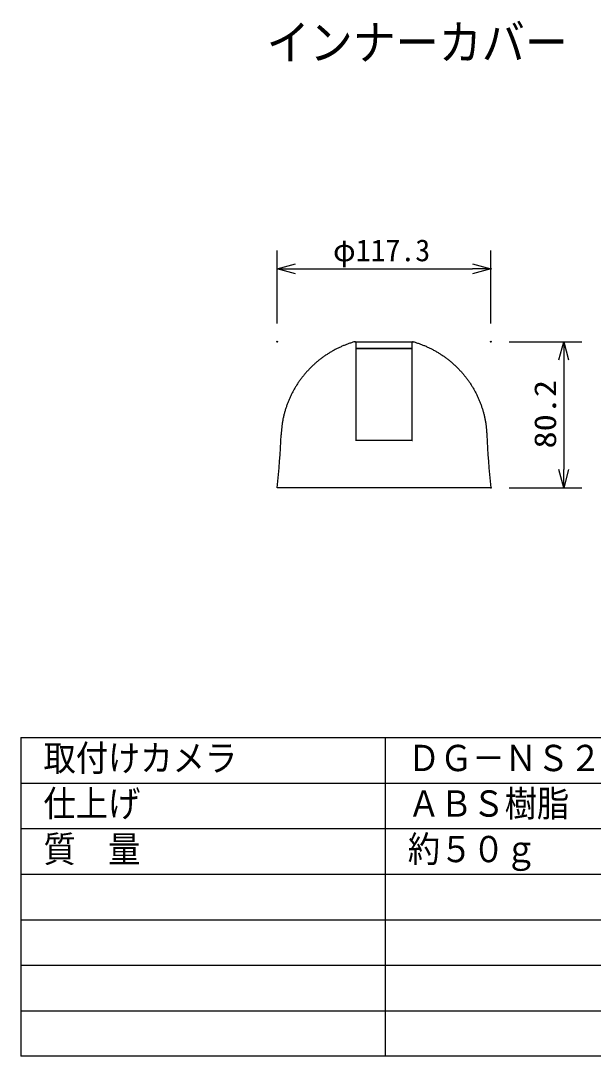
# Model space of a CAD drawing. Units: millimetres, scale not verified. Extents: x -63 to 63, y -57 to 57.
# Drawn here: x -62.5 to 0.4, y -56.5 to 57.2 of the extents above; entities that cross this region are included whole.
import ezdxf
from ezdxf.enums import TextEntityAlignment as Align

# ---------------------------------------------------------------- set-up
doc = ezdxf.new("R2010")
doc.units = ezdxf.units.MM
doc.header["$LTSCALE"] = 0.190236
doc.header["$PDMODE"] = 32
doc.header["$PDSIZE"] = 0.0951
for name, color, linetype in [('0-0_MOJI1', 2, 'Continuous'), ('0-2_GAIKEI', 7, 'Continuous'), ('0-3_WAKU', 3, 'Continuous'), ('0-4_DEFPOINTS', 7, 'Continuous')]:
    doc.layers.add(name, color=color, linetype=linetype)
doc.styles.add('ＭＳ ゴシック', font='')
doc.styles.get('ＭＳ ゴシック').set_extended_font_data('MS Gothic')

# ---------------------------------------------------------------- blocks, each defined once
blk = doc.blocks.new('_OPEN30')
at = {"layer": '0-4_DEFPOINTS'}
blk.add_line((0, 0), (-1, 0), dxfattribs=at)
blk.add_lwpolyline([(-1, 0.26795), (0, 0), (-1, -0.26795)], dxfattribs=at)

msp = doc.modelspace()

# ---------------------------------------------------------------- linework, layer by layer
at = {"layer": '0-2_GAIKEI'}
for p, q in [((-25.8183, 21.9685), (-25.8464, 21.9644)), ((-25.7183, 21.8685), (-25.7183, 11.127)), ((-19.5183, 15.127), (-19.5183, 21.8685)), ((-25.7183, 11.127), (-25.7237, 11.127)), ((-19.5183, 11.127), (-25.7183, 11.127)), ((-10.8929, 5.927), (-34.3437, 5.927))]:
    msp.add_line(p, q, dxfattribs=at)
at = {"layer": '0-2_GAIKEI', "color": 1}
for p, q in [((-25.7183, 21.2542), (-19.5183, 21.2542)), ((-19.5183, 21.1896), (-25.7183, 21.1896))]:
    msp.add_line(p, q, dxfattribs=at)
at = {"layer": '0-2_GAIKEI'}
for points in [[(-25.8464, 21.9644), (-25.9346, 21.9358), (-26.0229, 21.9072), (-26.111, 21.8784), (-26.1991, 21.8494), (-26.287, 21.8201), (-26.3749, 21.7904), (-26.4625, 21.7603), (-26.55, 21.7296), (-26.6372, 21.6984), (-26.7242, 21.6665), (-26.8109, 21.6339), (-26.8973, 21.6005), (-26.9833, 21.5662), (-27.0691, 21.531), (-27.1544, 21.4949), (-27.2395, 21.458), (-27.3242, 21.4203), (-27.4085, 21.3819), (-27.4926, 21.3426), (-27.5762, 21.3027), (-27.6596, 21.262), (-27.7426, 21.2206), (-27.8253, 21.1785), (-27.9076, 21.1358), (-27.9896, 21.0925), (-28.0713, 21.0485), (-28.1526, 21.004), (-28.2336, 20.9588), (-28.3142, 20.913), (-28.3944, 20.8666), (-28.4743, 20.8195), (-28.5538, 20.7718), (-28.6329, 20.7235), (-28.7116, 20.6745), (-28.7899, 20.6249), (-28.8678, 20.5746), (-28.9452, 20.5237), (-29.0223, 20.4722), (-29.0989, 20.42)], [(-25.8183, 21.9685), (-19.4183, 21.9685), (-19.3902, 21.9644)], [(-19.3902, 21.9644), (-19.302, 21.9358), (-19.2138, 21.9072), (-19.1256, 21.8784), (-19.0375, 21.8494), (-18.9496, 21.8201), (-18.8617, 21.7904), (-18.7741, 21.7603), (-18.6866, 21.7296), (-18.5994, 21.6984), (-18.5124, 21.6665), (-18.4257, 21.6339), (-18.3393, 21.6005), (-18.2533, 21.5662), (-18.1675, 21.531), (-18.0822, 21.4949), (-17.9971, 21.458), (-17.9124, 21.4203), (-17.8281, 21.3819), (-17.744, 21.3426), (-17.6604, 21.3027), (-17.577, 21.262), (-17.494, 21.2206), (-17.4113, 21.1785), (-17.329, 21.1358), (-17.247, 21.0925), (-17.1653, 21.0485), (-17.084, 21.004), (-17.003, 20.9588), (-16.9224, 20.913), (-16.8422, 20.8666), (-16.7623, 20.8195), (-16.6828, 20.7718), (-16.6037, 20.7235), (-16.525, 20.6745), (-16.4467, 20.6249), (-16.3688, 20.5746), (-16.2914, 20.5237), (-16.2143, 20.4722), (-16.1377, 20.42)], [(-29.0989, 20.42), (-29.1751, 20.3671), (-29.2508, 20.3137), (-29.3261, 20.2596), (-29.401, 20.2049), (-29.4754, 20.1496), (-29.5493, 20.0936), (-29.6228, 20.0371), (-29.6958, 19.98), (-29.7684, 19.9222), (-29.8404, 19.8639), (-29.912, 19.805), (-29.9832, 19.7455), (-30.0538, 19.6854), (-30.1239, 19.6248), (-30.1935, 19.5635), (-30.2626, 19.5017), (-30.3312, 19.4394), (-30.3993, 19.3764), (-30.4668, 19.3129), (-30.5338, 19.2488), (-30.6003, 19.1842), (-30.6662, 19.119), (-30.7316, 19.0533), (-30.7964, 18.987), (-30.8606, 18.9202), (-30.9244, 18.8528), (-30.9875, 18.785), (-31.0501, 18.7166), (-31.1121, 18.6477), (-31.1736, 18.5783), (-31.2345, 18.5083), (-31.2948, 18.4379), (-31.3546, 18.3671), (-31.4138, 18.2957), (-31.4724, 18.2238), (-31.5304, 18.1515), (-31.5878, 18.0787), (-31.6446, 18.0055), (-31.7008, 17.9317)], [(-16.1377, 20.42), (-16.0615, 20.3671), (-15.9858, 20.3137), (-15.9105, 20.2596), (-15.8356, 20.2049), (-15.7612, 20.1496), (-15.6873, 20.0936), (-15.6138, 20.0371), (-15.5408, 19.98), (-15.4682, 19.9222), (-15.3962, 19.8639), (-15.3246, 19.805), (-15.2535, 19.7455), (-15.1828, 19.6854), (-15.1127, 19.6248), (-15.0431, 19.5635), (-14.974, 19.5017), (-14.9054, 19.4394), (-14.8373, 19.3764), (-14.7698, 19.3129), (-14.7028, 19.2488), (-14.6363, 19.1842), (-14.5704, 19.119), (-14.505, 19.0533), (-14.4402, 18.987), (-14.376, 18.9202), (-14.3123, 18.8528), (-14.2491, 18.785), (-14.1865, 18.7166), (-14.1245, 18.6477), (-14.063, 18.5783), (-14.0021, 18.5083), (-13.9418, 18.4379), (-13.882, 18.3671), (-13.8228, 18.2957), (-13.7642, 18.2238), (-13.7062, 18.1515), (-13.6488, 18.0787), (-13.592, 18.0055), (-13.5358, 17.9317)], [(-31.7008, 17.9317), (-31.7564, 17.8575), (-31.8114, 17.7829), (-31.8657, 17.7078), (-31.9194, 17.6322), (-31.9724, 17.5561), (-32.0248, 17.4796), (-32.0765, 17.4027), (-32.1276, 17.3253), (-32.178, 17.2475), (-32.2277, 17.1693), (-32.2767, 17.0906), (-32.3251, 17.0115), (-32.3728, 16.9319), (-32.4197, 16.852), (-32.466, 16.7717), (-32.5116, 16.6909), (-32.5565, 16.6098), (-32.6007, 16.5283), (-32.6441, 16.4464), (-32.6869, 16.3641), (-32.7289, 16.2815), (-32.7703, 16.1985), (-32.811, 16.1152), (-32.8509, 16.0315), (-32.8902, 15.9476), (-32.9288, 15.8633), (-32.9667, 15.7787), (-33.004, 15.6938), (-33.0405, 15.6086), (-33.0764, 15.5231), (-33.1116, 15.4373), (-33.1462, 15.3513), (-33.18, 15.265), (-33.2132, 15.1785), (-33.2457, 15.0917), (-33.2775, 15.0046), (-33.3086, 14.9173), (-33.339, 14.8297), (-33.3688, 14.7419)], [(-13.5358, 17.9317), (-13.4802, 17.8575), (-13.4252, 17.7829), (-13.3709, 17.7078), (-13.3172, 17.6322), (-13.2642, 17.5561), (-13.2118, 17.4796), (-13.1601, 17.4027), (-13.109, 17.3253), (-13.0586, 17.2475), (-13.0089, 17.1693), (-12.9599, 17.0906), (-12.9115, 17.0115), (-12.8638, 16.9319), (-12.8169, 16.852), (-12.7706, 16.7717), (-12.725, 16.6909), (-12.6801, 16.6098), (-12.636, 16.5283), (-12.5925, 16.4464), (-12.5497, 16.3641), (-12.5077, 16.2815), (-12.4663, 16.1985), (-12.4256, 16.1152), (-12.3857, 16.0315), (-12.3464, 15.9476), (-12.3078, 15.8633), (-12.2699, 15.7787), (-12.2326, 15.6938), (-12.1961, 15.6086), (-12.1602, 15.5231), (-12.125, 15.4373), (-12.0904, 15.3513), (-12.0566, 15.265), (-12.0234, 15.1785), (-11.9909, 15.0917), (-11.9591, 15.0046), (-11.928, 14.9173), (-11.8976, 14.8297), (-11.8678, 14.7419)], [(-19.5129, 11.127), (-19.5183, 11.127), (-19.5183, 15.127)], [(-33.3688, 14.7419), (-33.3978, 14.6538), (-33.4262, 14.5655), (-33.4538, 14.4769), (-33.4807, 14.3882), (-33.5069, 14.2991), (-33.5324, 14.2099), (-33.5571, 14.1204), (-33.581, 14.0308), (-33.6041, 13.9409), (-33.6264, 13.8508), (-33.6478, 13.7605), (-33.6683, 13.6701), (-33.688, 13.5794), (-33.7067, 13.4886), (-33.7245, 13.3977), (-33.7413, 13.3065), (-33.7571, 13.2152), (-33.7719, 13.1238), (-33.7857, 13.0322), (-33.7986, 12.9405), (-33.8106, 12.8487), (-33.8217, 12.7567), (-33.8322, 12.6647), (-33.8419, 12.5725), (-33.8511, 12.4803), (-33.8597, 12.388), (-33.8678, 12.2956), (-33.8755, 12.2032), (-33.8829, 12.1107), (-33.89, 12.0182), (-33.897, 11.9257), (-33.9037, 11.8331), (-33.9105, 11.7406), (-33.9105, 11.7406)], [(-11.8678, 14.7419), (-11.8388, 14.6538), (-11.8105, 14.5655), (-11.7828, 14.4769), (-11.7559, 14.3882), (-11.7297, 14.2991), (-11.7042, 14.2099), (-11.6795, 14.1204), (-11.6556, 14.0308), (-11.6325, 13.9409), (-11.6102, 13.8508), (-11.5888, 13.7605), (-11.5683, 13.6701), (-11.5486, 13.5794), (-11.5299, 13.4886), (-11.5121, 13.3977), (-11.4953, 13.3065), (-11.4795, 13.2152), (-11.4647, 13.1238), (-11.4509, 13.0322), (-11.438, 12.9405), (-11.426, 12.8487), (-11.4149, 12.7567), (-11.4044, 12.6647), (-11.3947, 12.5725), (-11.3855, 12.4803), (-11.3769, 12.388), (-11.3688, 12.2956), (-11.3611, 12.2032), (-11.3537, 12.1107), (-11.3466, 12.0182), (-11.3396, 11.9257), (-11.3329, 11.8331), (-11.3261, 11.7406), (-11.3261, 11.7406)], [(-25.738, 11.1216), (-25.7384, 11.1215), (-25.7387, 11.1214), (-25.7391, 11.1212), (-25.7395, 11.1211), (-25.7398, 11.121), (-25.7402, 11.1208), (-25.7406, 11.1207), (-25.7409, 11.1206), (-25.7413, 11.1204), (-25.7417, 11.1203), (-25.742, 11.1201)], [(-25.7237, 11.127), (-25.7241, 11.1269), (-25.7245, 11.1267), (-25.7248, 11.1266), (-25.7252, 11.1264), (-25.7256, 11.1263), (-25.7259, 11.1262), (-25.7263, 11.126), (-25.7267, 11.1259), (-25.727, 11.1258), (-25.7274, 11.1256), (-25.7278, 11.1255), (-25.7281, 11.1253), (-25.7285, 11.1252), (-25.7289, 11.1251), (-25.7292, 11.1249), (-25.7296, 11.1248), (-25.73, 11.1247), (-25.7303, 11.1245), (-25.7307, 11.1244), (-25.7311, 11.1243), (-25.7314, 11.1241), (-25.7318, 11.124), (-25.7321, 11.1238), (-25.7325, 11.1237), (-25.7329, 11.1236), (-25.7332, 11.1234), (-25.7336, 11.1233), (-25.734, 11.1232), (-25.7343, 11.123), (-25.7347, 11.1229), (-25.7351, 11.1227), (-25.7354, 11.1226), (-25.7358, 11.1225), (-25.7362, 11.1223), (-25.7365, 11.1222), (-25.7369, 11.1221), (-25.7373, 11.1219), (-25.7376, 11.1218), (-25.738, 11.1216)], [(-19.5129, 11.127), (-19.5125, 11.1269), (-19.5121, 11.1267), (-19.5118, 11.1266), (-19.5114, 11.1264), (-19.511, 11.1263), (-19.5107, 11.1262), (-19.5103, 11.126), (-19.5099, 11.1259), (-19.5096, 11.1258), (-19.5092, 11.1256), (-19.5089, 11.1255), (-19.5085, 11.1253), (-19.5081, 11.1252), (-19.5078, 11.1251), (-19.5074, 11.1249), (-19.507, 11.1248), (-19.5067, 11.1247), (-19.5063, 11.1245), (-19.5059, 11.1244), (-19.5056, 11.1243), (-19.5052, 11.1241), (-19.5048, 11.124), (-19.5045, 11.1238), (-19.5041, 11.1237), (-19.5037, 11.1236), (-19.5034, 11.1234), (-19.503, 11.1233), (-19.5026, 11.1232), (-19.5023, 11.123), (-19.5019, 11.1229), (-19.5015, 11.1227), (-19.5012, 11.1226), (-19.5008, 11.1225), (-19.5004, 11.1223), (-19.5001, 11.1222), (-19.4997, 11.1221), (-19.4993, 11.1219), (-19.499, 11.1218), (-19.4986, 11.1216)], [(-19.4986, 11.1216), (-19.4982, 11.1215), (-19.4979, 11.1214), (-19.4975, 11.1212), (-19.4971, 11.1211), (-19.4968, 11.121), (-19.4964, 11.1208), (-19.496, 11.1207), (-19.4957, 11.1206), (-19.4953, 11.1204), (-19.4949, 11.1203), (-19.4946, 11.1201)]]:
    msp.add_lwpolyline(points, dxfattribs=at)
for centre, radius, start, end in [((-25.8183, 21.8685), 0.1, 0, 90), ((-19.4183, 21.8685), 0.1, 90, 180), ((-113.853, 14.7749), 80.0001, 353.65018, 357.82631), ((68.6164, 14.7749), 80.0001, 182.17369, 186.34982)]:
    msp.add_arc(centre, radius, start, end, dxfattribs=at)
at = {"layer": '0-3_WAKU'}
for p, q in [((-34.3437, 23.9685), (-34.3437, 31.9685)), ((-10.8929, 23.9685), (-10.8929, 31.9685)), ((-32.3437, 29.9685), (-12.8929, 29.9685)), ((-8.8916, 21.9685), (-0.8916, 21.9685)), ((-2.8916, 19.9685), (-2.8916, 7.927)), ((-8.8916, 5.927), (-0.8916, 5.927))]:
    msp.add_line(p, q, dxfattribs=at)
at = {"layer": '0-3_WAKU', "color": 4}
for p, q in [((-62.5001, -21.5), (62.5001, -21.5)), ((-62.5001, -21.5), (-62.5001, -56.5001)), ((-22.5, -21.5), (-22.5, -56.5001)), ((62.5001, -56.5001), (-62.5001, -56.5001))]:
    msp.add_line(p, q, dxfattribs=at)
at = {"layer": '0-3_WAKU', "color": 1}
for p, q in [((-62.5001, -26.5), (62.5001, -26.5)), ((-62.5001, -31.5001), (62.5001, -31.5001)), ((-62.5001, -36.5001), (62.5001, -36.5001)), ((-62.5001, -41.5001), (62.5001, -41.5001)), ((-62.5001, -46.5001), (62.5001, -46.5001)), ((-62.5001, -51.5001), (62.5001, -51.5001))]:
    msp.add_line(p, q, dxfattribs=at)
at = {"layer": '0-4_DEFPOINTS'}
for p in [(-10.8929, 29.9685), (-34.3437, 21.9685), (-10.8929, 21.9685), (-10.8916, 21.9685), (-10.8916, 5.927), (-2.8916, 5.927)]:
    msp.add_point(p, dxfattribs=at)

# ---------------------------------------------------------------- block references
at = {"layer": '0-3_WAKU', "xscale": 2, "yscale": 2}
for p, rotation in [((-34.3437, 29.9685), 180), ((-2.8916, 21.9685), 90), ((-2.8916, 5.927), 270)]:
    msp.add_blockref('_OPEN30', p, dxfattribs=dict(at, rotation=rotation))
msp.add_blockref('_OPEN30', (-10.8929, 29.9685), dxfattribs=at)

# ---------------------------------------------------------------- texts
at = {"layer": '0-0_MOJI1', "style": 'ＭＳ ゴシック', "width": 0.9}
for s, height, p in [('インナーカバー', 3.848, (-35.5001, 51.7599)), ('取付けカメラ', 2.887, (-60.0001, -26.0552)), ('ＤＧ－ＮＳ２０２、ＤＧ－ＮＳ２０２Ａ専用', 2.887, (-20, -26.0552)), ('仕上げ', 2.887, (-60.0001, -31.0552)), ('ＡＢＳ樹脂', 2.887, (-20, -31.0552)), ('質\u3000量', 2.887, (-60.0001, -36.0552)), ('約５０ｇ', 2.887, (-20, -36.0552))]:
    msp.add_text(s, height=height, dxfattribs=at).set_placement(p, align=Align.BOTTOM_LEFT)
at = {"layer": '0-3_WAKU', "style": 'ＭＳ ゴシック'}
msp.add_text('φ117.3', height=2.406, dxfattribs=at).set_placement((-28.2121, 30.0781), align=Align.BOTTOM_LEFT)
at = {"layer": '0-3_WAKU', "style": 'ＭＳ ゴシック', "width": 1.15}
msp.add_text('80.2', height=2.406, rotation=90, dxfattribs=at).set_placement((-3.0012, 10.2404), align=Align.BOTTOM_LEFT)

doc.saveas('drawing.dxf')
